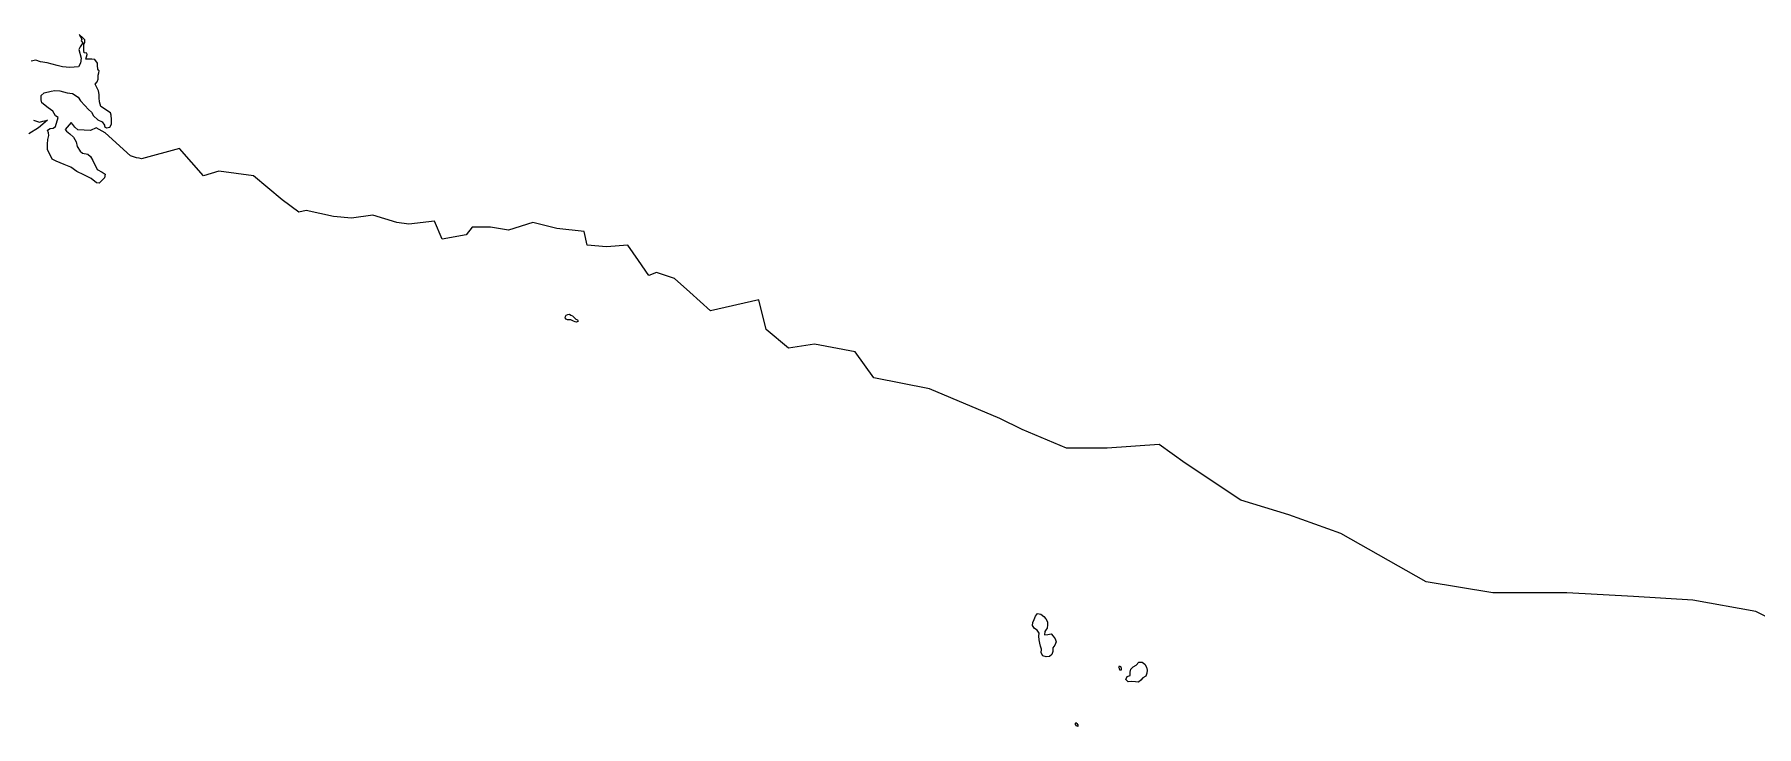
# Model space of a CAD drawing. Header units: inches. Extents: x 2525027 to 2750615, y 3895362 to 4165391.
# Drawn here: x 2609623 to 2637821, y 3907018 to 3918347 of the extents above; entities that cross this region are included whole.
import ezdxf

# ---------------------------------------------------------------- set-up
doc = ezdxf.new("R2010")
doc.units = ezdxf.units.IN
doc.header["$MEASUREMENT"] = 0
doc.layers.add('TDF.DBO', color=7, linetype='Continuous')

msp = doc.modelspace()

# ---------------------------------------------------------------- linework, layer by layer
at = {"layer": 'TDF.DBO'}
for points in [[(2638539.79, 3908538.938), (2637811.422, 3908903.277), (2636779.567, 3909085.446), (2635808.41, 3909146.17), (2634715.857, 3909206.893), (2633501.911, 3909206.893), (2632409.359, 3909389.062), (2631013.32, 3910178.464), (2630163.557, 3910482.08), (2629374.491, 3910724.973), (2628464.031, 3911332.205), (2628039.15, 3911635.821), (2627189.387, 3911575.098), (2626521.716, 3911575.098), (2625793.348, 3911878.714), (2625429.164, 3912060.883), (2624275.915, 3912546.669), (2623365.455, 3912728.839), (2623061.968, 3913153.901), (2622394.297, 3913275.348), (2621969.416, 3913214.624), (2621605.232, 3913518.24), (2621483.837, 3914004.026), (2620694.772, 3913821.856), (2620351.599, 3914130.107), (2620104.445, 3914352.641), (2619807.86, 3914451.544), (2619684.284, 3914402.092), (2619511.276, 3914649.352), (2619338.268, 3914896.611), (2618992.253, 3914871.885), (2618670.952, 3914896.611), (2618621.522, 3915119.144), (2618176.645, 3915168.596), (2617781.198, 3915267.5), (2617385.752, 3915143.87), (2617089.167, 3915193.322), (2616792.583, 3915193.322), (2616693.721, 3915069.692), (2616298.275, 3914995.515), (2616174.698, 3915292.226), (2615754.536, 3915242.774), (2615556.813, 3915267.5), (2615161.367, 3915391.129), (2614815.351, 3915341.678), (2614518.766, 3915366.404), (2614073.889, 3915465.307), (2613950.312, 3915440.581), (2613678.443, 3915638.389), (2613208.851, 3916034.003), (2612640.397, 3916108.181), (2612393.243, 3916034.003), (2611997.796, 3916479.07), (2611374.216, 3916309.786), (2611335.334, 3916323.902), (2611291.493, 3916329.385), (2611192.849, 3916362.28), (2610781.832, 3916735.095), (2610633.866, 3916817.333), (2610540.703, 3916773.473), (2610332.454, 3916784.438), (2610283.132, 3916828.298), (2610250.251, 3916872.159), (2610222.85, 3916905.054), (2610157.087, 3916828.298), (2610124.206, 3916789.92), (2610146.127, 3916762.507), (2610200.929, 3916718.647), (2610261.211, 3916663.821), (2610305.053, 3916587.065), (2610321.494, 3916510.309), (2610370.816, 3916439.036), (2610409.177, 3916406.141), (2610496.861, 3916389.693), (2610540.703, 3916351.315), (2610579.064, 3916285.524), (2610650.307, 3916137.495), (2610732.51, 3916093.634), (2610781.832, 3916060.739), (2610770.872, 3916000.431), (2610683.188, 3915912.71), (2610639.346, 3915918.192), (2610551.663, 3915989.466), (2610431.098, 3916049.774), (2610316.014, 3916104.6), (2610217.37, 3916175.873), (2610107.765, 3916219.733), (2609976.24, 3916274.559), (2609910.477, 3916307.454), (2609872.116, 3916389.693), (2609833.754, 3916460.966), (2609833.754, 3916548.687), (2609839.234, 3916625.443), (2609855.675, 3916691.234), (2609850.195, 3916735.095), (2609833.754, 3916778.955), (2609877.596, 3916806.368), (2609926.918, 3916811.85), (2609965.28, 3916839.263), (2610009.121, 3916987.293), (2609965.28, 3917014.705), (2609921.438, 3917091.461), (2609844.715, 3917146.287), (2609746.071, 3917228.525), (2609735.11, 3917277.869), (2609735.11, 3917349.142), (2609784.432, 3917393.002), (2609894.037, 3917420.415), (2609954.319, 3917431.38), (2610036.522, 3917425.898), (2610157.087, 3917393.002), (2610244.771, 3917382.037), (2610337.934, 3917321.729), (2610376.296, 3917261.421), (2610447.539, 3917184.665), (2610507.821, 3917118.874), (2610557.143, 3917075.014), (2610590.025, 3917014.705), (2610661.267, 3916948.915), (2610732.51, 3916916.019), (2610770.872, 3916861.194), (2610770.872, 3916839.263), (2610803.753, 3916817.333), (2610858.555, 3916828.298), (2610885.956, 3916877.641), (2610885.956, 3916954.397), (2610880.476, 3917025.671), (2610869.516, 3917064.049), (2610710.589, 3917168.217), (2610688.668, 3917244.973), (2610683.188, 3917310.764), (2610683.188, 3917365.59), (2610672.228, 3917425.898), (2610617.426, 3917535.549), (2610650.307, 3917573.927), (2610666.748, 3917617.788), (2610666.748, 3917678.096), (2610677.708, 3917716.474), (2610683.188, 3917749.369), (2610672.228, 3917760.334), (2610661.267, 3917776.782), (2610655.787, 3917837.09), (2610655.787, 3917875.468), (2610611.945, 3917935.776), (2610562.623, 3917941.259), (2610463.979, 3917941.259), (2610485.9, 3918018.015), (2610480.42, 3918039.945), (2610436.578, 3918045.428), (2610431.098, 3918083.806), (2610431.098, 3918187.974), (2610447.539, 3918215.387), (2610447.539, 3918259.248), (2610420.138, 3918286.661), (2610354.375, 3918346.969), (2610398.217, 3918270.213), (2610387.256, 3918242.8), (2610414.657, 3918209.905), (2610392.737, 3918177.009), (2610370.816, 3918144.114), (2610348.895, 3918100.253), (2610387.256, 3917957.707), (2610376.296, 3917875.468), (2610343.415, 3917815.16), (2610200.929, 3917804.195), (2610080.364, 3917815.16), (2609992.681, 3917837.09), (2609828.274, 3917880.951), (2609724.15, 3917897.398), (2609647.427, 3917924.811), (2609570.704, 3917908.364)], [(2609609.065, 3916943.432), (2609707.709, 3916910.537), (2609762.511, 3916926.984), (2609833.754, 3916943.432), (2609691.269, 3916817.333), (2609532.342, 3916718.647)]]:
    msp.add_lwpolyline(points, dxfattribs=at)
for points in [[(2618451.108, 3913651.419), (2618429.1, 3913665.709), (2618402.84, 3913673.897), (2618377.237, 3913673.102), (2618351.819, 3913674.838), (2618328.188, 3913684.132), (2618314.41, 3913706.8), (2618317.437, 3913732.14), (2618330.446, 3913754.246), (2618356.576, 3913762.677), (2618382.433, 3913767.296), (2618406.993, 3913752.831), (2618430.271, 3913738.463), (2618451.009, 3913724.262), (2618468.853, 3913705.143), (2618489.415, 3913688.399), (2618512.958, 3913677.844), (2618525.465, 3913655.263), (2618521.213, 3913649.162), (2618499.815, 3913635.296), (2618474.66, 3913640.855)], [(2626281.752, 3908198.135), (2626242.287, 3908163.859), (2626188.576, 3908158.107), (2626135.793, 3908177.799), (2626109.57, 3908227.127), (2626114.157, 3908283.012), (2626095.566, 3908332.069), (2626087.339, 3908385.858), (2626076.567, 3908439.736), (2626071.07, 3908498.523), (2626075.473, 3908549.32), (2626041.43, 3908593.827), (2625999.197, 3908623.337), (2625965.247, 3908670.389), (2625972.286, 3908723.64), (2625994.406, 3908771.265), (2626016.711, 3908823.978), (2626048.823, 3908866.155), (2626102.069, 3908859.186), (2626149.02, 3908819.318), (2626183.248, 3908779.9), (2626209.565, 3908733.117), (2626212.796, 3908682.053), (2626203.12, 3908626.346), (2626187.238, 3908608.176), (2626168.185, 3908576.625), (2626163.505, 3908518.197), (2626217.308, 3908526.493), (2626268.661, 3908537.421), (2626305.433, 3908497.913), (2626334.48, 3908456.129), (2626353.071, 3908407.071), (2626328.127, 3908351.903), (2626295.83, 3908304.637), (2626298.783, 3908245.939)], [(2627699.572, 3907745.694), (2627648.87, 3907752.574), (2627587.805, 3907754.725), (2627529.005, 3907749.152), (2627494.777, 3907788.571), (2627516.896, 3907836.196), (2627563.439, 3907854.938), (2627562.751, 3907905.913), (2627574.88, 3907958.985), (2627614.438, 3907995.806), (2627663.804, 3908022.09), (2627704.013, 3908071.862), (2627759.99, 3908074.749), (2627802.037, 3908040.151), (2627833.349, 3907990.644), (2627844.307, 3907941.855), (2627834.815, 3907891.237), (2627820.329, 3907843.344), (2627773.416, 3907814.425), (2627736.494, 3907780.06)], [(2627414.239, 3907947.403), (2627420.076, 3907939.339), (2627394.736, 3907942.355), (2627387.499, 3907967.128), (2627378.902, 3907990.716), (2627389.456, 3908014.278), (2627410.028, 3907997.535), (2627415.995, 3907972.842)], [(2626683.014, 3907027.732), (2626667.965, 3907050.488), (2626667.168, 3907076.101), (2626676.778, 3907087.029), (2626693.35, 3907066.633), (2626708.477, 3907045.157), (2626707.915, 3907018.36)]]:
    msp.add_lwpolyline(points, close=True, dxfattribs=at)

doc.saveas('drawing.dxf')
